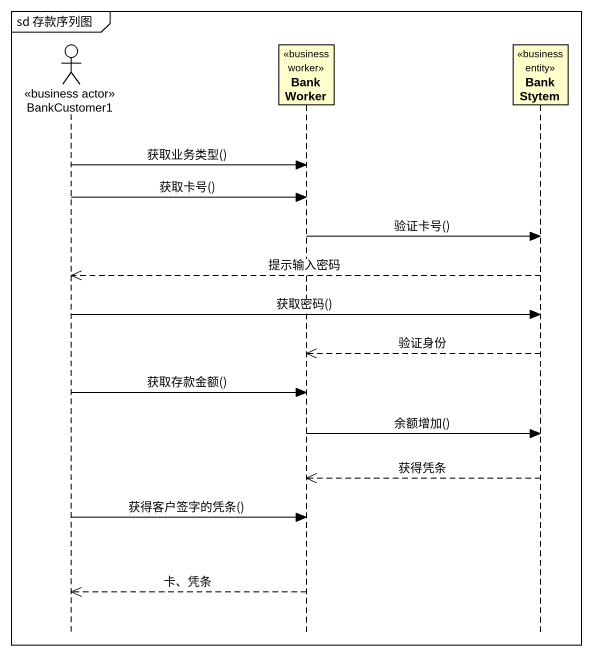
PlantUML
@startuml
mainframe sd 存款序列图
hide footbox
actor BankCustomer1 <<business actor>>
participant BankWorker <<business worker>>
participant BankStytem <<business entity>>

BankCustomer1 -> BankWorker : 获取业务类型()
BankCustomer1 -> BankWorker : 获取卡号()
BankWorker -> BankStytem : 验证卡号()
BankStytem -->> BankCustomer1 : 提示输入密码
BankCustomer1 -> BankStytem : 获取密码()
BankStytem -->> BankWorker : 验证身份
BankCustomer1 -> BankWorker : 获取存款金额()
BankWorker -> BankStytem : 余额增加()
BankStytem -->> BankWorker : 获得凭条
BankCustomer1 -> BankWorker : 获得客户签字的凭条()
BankWorker -->> BankCustomer1 : 卡、凭条
@enduml
